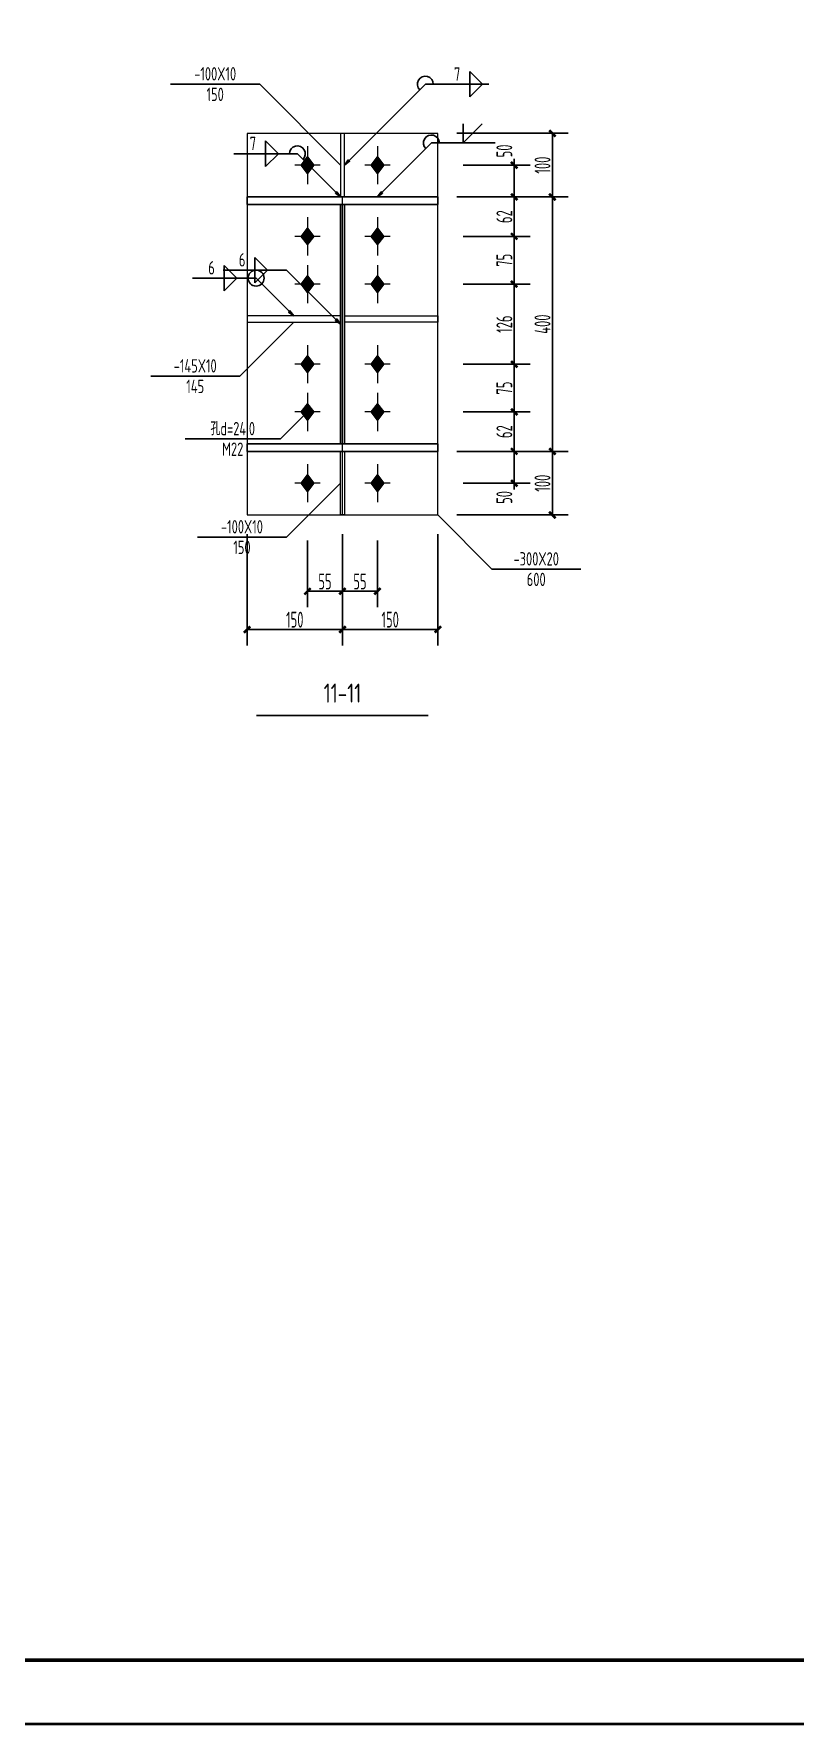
# Model space of a CAD drawing. Extents: x 447413 to 2975780, y -1432727 to 1301644.
# Drawn here: x 2640530 to 2652501, y -1278780 to -1252191 of the extents above; entities that cross this region are included whole.
import ezdxf
from ezdxf.enums import TextEntityAlignment as Align

# ---------------------------------------------------------------- set-up
doc = ezdxf.new("R2010")
doc.units = 0
doc.header["$LTSCALE"] = 1000
doc.header["$MEASUREMENT"] = 0
doc.linetypes.add('线型6', pattern=[8.75, 5, -1.25, 1.25, -1.25])
for name, color, linetype in [('10', 7, 'Continuous'), ('图框', 253, 'Continuous'), ('尺寸标注', 253, 'Continuous'), ('焊缝标注', 253, 'Continuous'), ('螺栓孔标注', 253, 'Continuous'), ('钢板标注', 253, 'Continuous')]:
    doc.layers.add(name, color=color, linetype=linetype)
doc.layers.add('20', color=2, linetype='Continuous', lineweight=18)
doc.styles.add('PkpmHz', font='Pkpmeng', dxfattribs={"width": 0.6, "bigfont": 'hztxt'})
doc.dimstyles.new('Pkpm_1.00', dxfattribs={"dimtxt": 250, "dimasz": 100, "dimexe": 250, "dimexo": 0.0625, "dimgap": 30, "dimtad": 1, "dimdec": 0, "dimrnd": 5, "dimzin": 0, "dimdsep": 46, "dimtxsty": 'PkpmHz', "dimblk1": 'ARCHTICK', "dimblk2": 'ARCHTICK', "dimsah": 1, "dimcen": 0.09, "dimadec": 0, "dimazin": 0, "dimtfac": 1, "dimtdec": 0, "dimtmove": 2, "dimatfit": 1, "dimfxl": 0, "dimtolj": 1, "dimtzin": 0, "dimarcsym": 0})

# ---------------------------------------------------------------- blocks, each defined once
blk = doc.blocks.new('A$C6B0021A6')
at = {"layer": '图框', "color": 2, "const_width": 40, "elevation": -84000}
blk.add_lwpolyline([(20, 84120), (118920, 84120), (118920, 20), (20, 20)], close=True, dxfattribs=at)
at = {"layer": '图框', "color": 153, "const_width": 58, "elevation": -84000}
blk.add_lwpolyline([(111420, 1020), (2520, 1020), (2520, 83120), (111420, 83120)], close=True, dxfattribs=at)
blk = doc.blocks.new('_ArchTick')
at = {"color": 0, "linetype": 'ByBlock', "const_width": 0.4}
blk.add_lwpolyline([(-0.5, -0.5), (0.5, 0.5)], dxfattribs=at)
blk = doc.blocks.new('*D1427')
at = {"layer": 'Defpoints', "color": 0, "linetype": 'Continuous', "transparency": 16777216}
for p in [(2646883, -1254255), (2648083, -1254255), (2646883, -1254755)]:
    blk.add_point(p, dxfattribs=at)
at = {"layer": '尺寸标注', "color": 0, "linetype": 'Continuous', "lineweight": -2, "transparency": 16777216}
for p, q in [((2648083, -1254255), (2648083, -1254155)), ((2647283, -1254255), (2648333, -1254255)), ((2648083, -1254755), (2648083, -1254255)), ((2647283, -1254755), (2648333, -1254755)), ((2648083, -1254755), (2648083, -1254855))]:
    blk.add_line(p, q, dxfattribs=at)
at = {"layer": '尺寸标注', "color": 0, "linetype": 'Continuous', "lineweight": -2, "transparency": 16777216, "xscale": 100, "yscale": 100, "zscale": 100}
for p, rotation in [((2648083, -1254255), 270), ((2648083, -1254755), 90)]:
    blk.add_blockref('_ArchTick', p, dxfattribs=dict(at, rotation=rotation))
at = {"layer": '尺寸标注', "color": 0, "linetype": 'Continuous', "transparency": 16777216, "insert": (2647928, -1254032), "char_height": 250, "attachment_point": 5, "rotation": 90, "style": 'PkpmHz'}
blk.add_mtext('\\A1;50', dxfattribs=at)
blk = doc.blocks.new('*D1428')
at = {"layer": 'Defpoints', "color": 0, "linetype": 'Continuous', "transparency": 16777216}
for p in [(2646883, -1254755), (2648083, -1254755), (2646883, -1255375)]:
    blk.add_point(p, dxfattribs=at)
at = {"layer": '尺寸标注', "color": 0, "linetype": 'Continuous', "lineweight": -2, "transparency": 16777216}
for p, q in [((2647283, -1254755), (2648333, -1254755)), ((2648083, -1255375), (2648083, -1254755)), ((2647283, -1255375), (2648333, -1255375))]:
    blk.add_line(p, q, dxfattribs=at)
at = {"layer": '尺寸标注', "color": 0, "linetype": 'Continuous', "lineweight": -2, "transparency": 16777216, "xscale": 100, "yscale": 100, "zscale": 100}
for p, rotation in [((2648083, -1254755), 90), ((2648083, -1255375), 270)]:
    blk.add_blockref('_ArchTick', p, dxfattribs=dict(at, rotation=rotation))
at = {"layer": '尺寸标注', "color": 0, "linetype": 'Continuous', "transparency": 16777216, "insert": (2647928, -1255065), "char_height": 250, "attachment_point": 5, "rotation": 90, "style": 'PkpmHz'}
blk.add_mtext('\\A1;62', dxfattribs=at)
blk = doc.blocks.new('*D1429')
at = {"layer": 'Defpoints', "color": 0, "linetype": 'Continuous', "transparency": 16777216}
for p in [(2646883, -1255375), (2648083, -1255375), (2646883, -1256125)]:
    blk.add_point(p, dxfattribs=at)
at = {"layer": '尺寸标注', "color": 0, "linetype": 'Continuous', "lineweight": -2, "transparency": 16777216}
for p, q in [((2647283, -1255375), (2648333, -1255375)), ((2648083, -1256125), (2648083, -1255375)), ((2647283, -1256125), (2648333, -1256125))]:
    blk.add_line(p, q, dxfattribs=at)
at = {"layer": '尺寸标注', "color": 0, "linetype": 'Continuous', "lineweight": -2, "transparency": 16777216, "xscale": 100, "yscale": 100, "zscale": 100}
for p, rotation in [((2648083, -1255375), 90), ((2648083, -1256125), 270)]:
    blk.add_blockref('_ArchTick', p, dxfattribs=dict(at, rotation=rotation))
at = {"layer": '尺寸标注', "color": 0, "linetype": 'Continuous', "transparency": 16777216, "insert": (2647928, -1255750), "char_height": 250, "attachment_point": 5, "rotation": 90, "style": 'PkpmHz'}
blk.add_mtext('\\A1;75', dxfattribs=at)
blk = doc.blocks.new('*D1430')
at = {"layer": 'Defpoints', "color": 0, "linetype": 'Continuous', "transparency": 16777216}
for p in [(2646883, -1258755), (2648083, -1258755), (2646883, -1259255)]:
    blk.add_point(p, dxfattribs=at)
at = {"layer": '尺寸标注', "color": 0, "linetype": 'Continuous', "lineweight": -2, "transparency": 16777216}
for p, q in [((2648083, -1258755), (2648083, -1258655)), ((2647283, -1258755), (2648333, -1258755)), ((2648083, -1259255), (2648083, -1258755)), ((2647283, -1259255), (2648333, -1259255)), ((2648083, -1259255), (2648083, -1259355))]:
    blk.add_line(p, q, dxfattribs=at)
at = {"layer": '尺寸标注', "color": 0, "linetype": 'Continuous', "lineweight": -2, "transparency": 16777216, "xscale": 100, "yscale": 100, "zscale": 100}
for p, rotation in [((2648083, -1258755), 270), ((2648083, -1259255), 90)]:
    blk.add_blockref('_ArchTick', p, dxfattribs=dict(at, rotation=rotation))
at = {"layer": '尺寸标注', "color": 0, "linetype": 'Continuous', "transparency": 16777216, "insert": (2647928, -1259479), "char_height": 250, "attachment_point": 5, "rotation": 90, "style": 'PkpmHz'}
blk.add_mtext('\\A1;50', dxfattribs=at)
blk = doc.blocks.new('*D1431')
at = {"layer": 'Defpoints', "color": 0, "linetype": 'Continuous', "transparency": 16777216}
for p in [(2646883, -1258135), (2648083, -1258135), (2646883, -1258755)]:
    blk.add_point(p, dxfattribs=at)
at = {"layer": '尺寸标注', "color": 0, "linetype": 'Continuous', "lineweight": -2, "transparency": 16777216}
for p, q in [((2647283, -1258135), (2648333, -1258135)), ((2648083, -1258755), (2648083, -1258135)), ((2647283, -1258755), (2648333, -1258755))]:
    blk.add_line(p, q, dxfattribs=at)
at = {"layer": '尺寸标注', "color": 0, "linetype": 'Continuous', "lineweight": -2, "transparency": 16777216, "xscale": 100, "yscale": 100, "zscale": 100}
for p, rotation in [((2648083, -1258135), 90), ((2648083, -1258755), 270)]:
    blk.add_blockref('_ArchTick', p, dxfattribs=dict(at, rotation=rotation))
at = {"layer": '尺寸标注', "color": 0, "linetype": 'Continuous', "transparency": 16777216, "insert": (2647928, -1258445), "char_height": 250, "attachment_point": 5, "rotation": 90, "style": 'PkpmHz'}
blk.add_mtext('\\A1;62', dxfattribs=at)
blk = doc.blocks.new('*D1432')
at = {"layer": 'Defpoints', "color": 0, "linetype": 'Continuous', "transparency": 16777216}
for p in [(2646883, -1257385), (2648083, -1257385), (2646883, -1258135)]:
    blk.add_point(p, dxfattribs=at)
at = {"layer": '尺寸标注', "color": 0, "linetype": 'Continuous', "lineweight": -2, "transparency": 16777216}
for p, q in [((2647283, -1257385), (2648333, -1257385)), ((2648083, -1258135), (2648083, -1257385)), ((2647283, -1258135), (2648333, -1258135))]:
    blk.add_line(p, q, dxfattribs=at)
at = {"layer": '尺寸标注', "color": 0, "linetype": 'Continuous', "lineweight": -2, "transparency": 16777216, "xscale": 100, "yscale": 100, "zscale": 100}
for p, rotation in [((2648083, -1257385), 90), ((2648083, -1258135), 270)]:
    blk.add_blockref('_ArchTick', p, dxfattribs=dict(at, rotation=rotation))
at = {"layer": '尺寸标注', "color": 0, "linetype": 'Continuous', "transparency": 16777216, "insert": (2647928, -1257760), "char_height": 250, "attachment_point": 5, "rotation": 90, "style": 'PkpmHz'}
blk.add_mtext('\\A1;75', dxfattribs=at)
blk = doc.blocks.new('*D1433')
at = {"layer": 'Defpoints', "color": 0, "linetype": 'Continuous', "transparency": 16777216}
for p in [(2646883, -1256125), (2648083, -1256125), (2646883, -1257385)]:
    blk.add_point(p, dxfattribs=at)
at = {"layer": '尺寸标注', "color": 0, "linetype": 'Continuous', "lineweight": -2, "transparency": 16777216}
for p, q in [((2647283, -1256125), (2648333, -1256125)), ((2648083, -1257385), (2648083, -1256125)), ((2647283, -1257385), (2648333, -1257385))]:
    blk.add_line(p, q, dxfattribs=at)
at = {"layer": '尺寸标注', "color": 0, "linetype": 'Continuous', "lineweight": -2, "transparency": 16777216, "xscale": 100, "yscale": 100, "zscale": 100}
for p, rotation in [((2648083, -1256125), 90), ((2648083, -1257385), 270)]:
    blk.add_blockref('_ArchTick', p, dxfattribs=dict(at, rotation=rotation))
at = {"layer": '尺寸标注', "color": 0, "linetype": 'Continuous', "transparency": 16777216, "insert": (2647928, -1256755), "char_height": 250, "attachment_point": 5, "rotation": 90, "style": 'PkpmHz'}
blk.add_mtext('\\A1;126', dxfattribs=at)
blk = doc.blocks.new('*D1434')
at = {"layer": 'Defpoints', "color": 0, "linetype": 'Continuous', "transparency": 16777216}
for p in [(2644833, -1259755), (2645383, -1259755), (2645383, -1260955)]:
    blk.add_point(p, dxfattribs=at)
at = {"layer": '尺寸标注', "color": 0, "linetype": 'Continuous', "lineweight": -2, "transparency": 16777216}
for p, q in [((2644833, -1260155), (2644833, -1261205)), ((2645383, -1260155), (2645383, -1261205)), ((2644833, -1260955), (2645383, -1260955))]:
    blk.add_line(p, q, dxfattribs=at)
at = {"layer": '尺寸标注', "color": 0, "linetype": 'Continuous', "lineweight": -2, "transparency": 16777216, "xscale": 100, "yscale": 100, "zscale": 100, "rotation": 180}
blk.add_blockref('_ArchTick', (2644833, -1260955), dxfattribs=at)
at = {"layer": '尺寸标注', "color": 0, "linetype": 'Continuous', "lineweight": -2, "transparency": 16777216, "xscale": 100, "yscale": 100, "zscale": 100}
blk.add_blockref('_ArchTick', (2645383, -1260955), dxfattribs=at)
at = {"layer": '尺寸标注', "color": 0, "linetype": 'Continuous', "transparency": 16777216, "insert": (2645108, -1260800), "char_height": 250, "attachment_point": 5, "style": 'PkpmHz'}
blk.add_mtext('\\A1;55', dxfattribs=at)
blk = doc.blocks.new('*D1435')
at = {"layer": 'Defpoints', "color": 0, "linetype": 'Continuous', "transparency": 16777216}
for p in [(2645383, -1259755), (2645933, -1259755), (2645933, -1260955)]:
    blk.add_point(p, dxfattribs=at)
at = {"layer": '尺寸标注', "color": 0, "linetype": 'Continuous', "lineweight": -2, "transparency": 16777216}
for p, q in [((2645383, -1260155), (2645383, -1261205)), ((2645933, -1260155), (2645933, -1261205)), ((2645383, -1260955), (2645933, -1260955))]:
    blk.add_line(p, q, dxfattribs=at)
at = {"layer": '尺寸标注', "color": 0, "linetype": 'Continuous', "lineweight": -2, "transparency": 16777216, "xscale": 100, "yscale": 100, "zscale": 100, "rotation": 180}
blk.add_blockref('_ArchTick', (2645383, -1260955), dxfattribs=at)
at = {"layer": '尺寸标注', "color": 0, "linetype": 'Continuous', "lineweight": -2, "transparency": 16777216, "xscale": 100, "yscale": 100, "zscale": 100}
blk.add_blockref('_ArchTick', (2645933, -1260955), dxfattribs=at)
at = {"layer": '尺寸标注', "color": 0, "linetype": 'Continuous', "transparency": 16777216, "insert": (2645658, -1260800), "char_height": 250, "attachment_point": 5, "style": 'PkpmHz'}
blk.add_mtext('\\A1;55', dxfattribs=at)
blk = doc.blocks.new('*D1436')
at = {"layer": 'Defpoints', "color": 0, "linetype": 'Continuous', "transparency": 16777216}
for p in [(2643883, -1259755), (2645383, -1259755), (2645383, -1261555)]:
    blk.add_point(p, dxfattribs=at)
at = {"layer": '尺寸标注', "color": 0, "linetype": 'Continuous', "lineweight": -2, "transparency": 16777216}
for p, q in [((2643883, -1260055), (2643883, -1261805)), ((2645383, -1260055), (2645383, -1261805)), ((2643883, -1261555), (2645383, -1261555))]:
    blk.add_line(p, q, dxfattribs=at)
at = {"layer": '尺寸标注', "color": 0, "linetype": 'Continuous', "lineweight": -2, "transparency": 16777216, "xscale": 100, "yscale": 100, "zscale": 100, "rotation": 180}
blk.add_blockref('_ArchTick', (2643883, -1261555), dxfattribs=at)
at = {"layer": '尺寸标注', "color": 0, "linetype": 'Continuous', "lineweight": -2, "transparency": 16777216, "xscale": 100, "yscale": 100, "zscale": 100}
blk.add_blockref('_ArchTick', (2645383, -1261555), dxfattribs=at)
at = {"layer": '尺寸标注', "color": 0, "linetype": 'Continuous', "transparency": 16777216, "insert": (2644633, -1261400), "char_height": 250, "attachment_point": 5, "style": 'PkpmHz'}
blk.add_mtext('\\A1;150', dxfattribs=at)
blk = doc.blocks.new('*D1437')
at = {"layer": 'Defpoints', "color": 0, "linetype": 'Continuous', "transparency": 16777216}
for p in [(2645383, -1259755), (2646883, -1259755), (2646883, -1261555)]:
    blk.add_point(p, dxfattribs=at)
at = {"layer": '尺寸标注', "color": 0, "linetype": 'Continuous', "lineweight": -2, "transparency": 16777216}
for p, q in [((2645383, -1260055), (2645383, -1261805)), ((2646883, -1260055), (2646883, -1261805)), ((2645383, -1261555), (2646883, -1261555))]:
    blk.add_line(p, q, dxfattribs=at)
at = {"layer": '尺寸标注', "color": 0, "linetype": 'Continuous', "lineweight": -2, "transparency": 16777216, "xscale": 100, "yscale": 100, "zscale": 100, "rotation": 180}
blk.add_blockref('_ArchTick', (2645383, -1261555), dxfattribs=at)
at = {"layer": '尺寸标注', "color": 0, "linetype": 'Continuous', "lineweight": -2, "transparency": 16777216, "xscale": 100, "yscale": 100, "zscale": 100}
blk.add_blockref('_ArchTick', (2646883, -1261555), dxfattribs=at)
at = {"layer": '尺寸标注', "color": 0, "linetype": 'Continuous', "transparency": 16777216, "insert": (2646133, -1261400), "char_height": 250, "attachment_point": 5, "style": 'PkpmHz'}
blk.add_mtext('\\A1;150', dxfattribs=at)
blk = doc.blocks.new('*D1438')
at = {"layer": 'Defpoints', "color": 0, "linetype": 'Continuous', "transparency": 16777216}
for p in [(2646883, -1258755), (2648683, -1258755), (2646883, -1259755)]:
    blk.add_point(p, dxfattribs=at)
at = {"layer": '尺寸标注', "color": 0, "linetype": 'Continuous', "lineweight": -2, "transparency": 16777216}
for p, q in [((2647183, -1258755), (2648933, -1258755)), ((2648683, -1259755), (2648683, -1258755)), ((2647183, -1259755), (2648933, -1259755))]:
    blk.add_line(p, q, dxfattribs=at)
at = {"layer": '尺寸标注', "color": 0, "linetype": 'Continuous', "lineweight": -2, "transparency": 16777216, "xscale": 100, "yscale": 100, "zscale": 100}
for p, rotation in [((2648683, -1258755), 90), ((2648683, -1259755), 270)]:
    blk.add_blockref('_ArchTick', p, dxfattribs=dict(at, rotation=rotation))
at = {"layer": '尺寸标注', "color": 0, "linetype": 'Continuous', "transparency": 16777216, "insert": (2648528, -1259255), "char_height": 250, "attachment_point": 5, "rotation": 90, "style": 'PkpmHz'}
blk.add_mtext('\\A1;100', dxfattribs=at)
blk = doc.blocks.new('*D1439')
at = {"layer": 'Defpoints', "color": 0, "linetype": 'Continuous', "transparency": 16777216}
for p in [(2646883, -1254755), (2648683, -1254755), (2646883, -1258755)]:
    blk.add_point(p, dxfattribs=at)
at = {"layer": '尺寸标注', "color": 0, "linetype": 'Continuous', "lineweight": -2, "transparency": 16777216}
for p, q in [((2647183, -1254755), (2648933, -1254755)), ((2648683, -1258755), (2648683, -1254755)), ((2647183, -1258755), (2648933, -1258755))]:
    blk.add_line(p, q, dxfattribs=at)
at = {"layer": '尺寸标注', "color": 0, "linetype": 'Continuous', "lineweight": -2, "transparency": 16777216, "xscale": 100, "yscale": 100, "zscale": 100}
for p, rotation in [((2648683, -1254755), 90), ((2648683, -1258755), 270)]:
    blk.add_blockref('_ArchTick', p, dxfattribs=dict(at, rotation=rotation))
at = {"layer": '尺寸标注', "color": 0, "linetype": 'Continuous', "transparency": 16777216, "insert": (2648528, -1256755), "char_height": 250, "attachment_point": 5, "rotation": 90, "style": 'PkpmHz'}
blk.add_mtext('\\A1;400', dxfattribs=at)
blk = doc.blocks.new('*D1440')
at = {"layer": 'Defpoints', "color": 0, "linetype": 'Continuous', "transparency": 16777216}
for p in [(2646883, -1253755), (2648683, -1253755), (2646883, -1254755)]:
    blk.add_point(p, dxfattribs=at)
at = {"layer": '尺寸标注', "color": 0, "linetype": 'Continuous', "lineweight": -2, "transparency": 16777216}
for p, q in [((2647183, -1253755), (2648933, -1253755)), ((2648683, -1254755), (2648683, -1253755)), ((2647183, -1254755), (2648933, -1254755))]:
    blk.add_line(p, q, dxfattribs=at)
at = {"layer": '尺寸标注', "color": 0, "linetype": 'Continuous', "lineweight": -2, "transparency": 16777216, "xscale": 100, "yscale": 100, "zscale": 100}
for p, rotation in [((2648683, -1253755), 90), ((2648683, -1254755), 270)]:
    blk.add_blockref('_ArchTick', p, dxfattribs=dict(at, rotation=rotation))
at = {"layer": '尺寸标注', "color": 0, "linetype": 'Continuous', "transparency": 16777216, "insert": (2648528, -1254255), "char_height": 250, "attachment_point": 5, "rotation": 90, "style": 'PkpmHz'}
blk.add_mtext('\\A1;100', dxfattribs=at)

msp = doc.modelspace()

# ---------------------------------------------------------------- hatches: boundary and pattern name
at = {"layer": '10'}
for points in [[(2644832.9, -1254125.1), (2644732.9, -1254255.1), (2644832.9, -1254385.1), (2644932.9, -1254255.1)], [(2645932.9, -1254125.1), (2645832.9, -1254255.1), (2645932.9, -1254385.1), (2646032.9, -1254255.1)], [(2644832.9, -1255245.1), (2644732.9, -1255375.1), (2644832.9, -1255505.1), (2644932.9, -1255375.1)], [(2645932.9, -1255245.1), (2645832.9, -1255375.1), (2645932.9, -1255505.1), (2646032.9, -1255375.1)], [(2644832.9, -1255995.1), (2644732.9, -1256125.1), (2644832.9, -1256255.1), (2644932.9, -1256125.1)], [(2645932.9, -1255995.1), (2645832.9, -1256125.1), (2645932.9, -1256255.1), (2646032.9, -1256125.1)], [(2644832.9, -1257255.1), (2644732.9, -1257385.1), (2644832.9, -1257515.1), (2644932.9, -1257385.1)], [(2645932.9, -1257255.1), (2645832.9, -1257385.1), (2645932.9, -1257515.1), (2646032.9, -1257385.1)], [(2644832.9, -1258005.1), (2644732.9, -1258135.1), (2644832.9, -1258265.1), (2644932.9, -1258135.1)], [(2645932.9, -1258005.1), (2645832.9, -1258135.1), (2645932.9, -1258265.1), (2646032.9, -1258135.1)], [(2644832.9, -1259125.1), (2644732.9, -1259255.1), (2644832.9, -1259385.1), (2644932.9, -1259255.1)], [(2645932.9, -1259125.1), (2645832.9, -1259255.1), (2645932.9, -1259385.1), (2646032.9, -1259255.1)]]:
    msp.add_hatch(color=1, dxfattribs=at).paths.add_polyline_path(points)
at = {"layer": '焊缝标注'}
for points in [[(2645412.9, -1254255.1), (2645494.2, -1254195.1), (2645473, -1254173.8)], [(2645352.9, -1254755.1), (2645292.9, -1254673.7), (2645271.6, -1254694.9)], [(2645932.9, -1254755.1), (2646014.2, -1254695.1), (2645993, -1254673.8)], [(2644617.9, -1256625.1), (2644557.9, -1256543.7), (2644536.6, -1256564.9)], [(2645352.9, -1256755.1), (2645292.9, -1256673.7), (2645271.6, -1256694.9)]]:
    msp.add_hatch(color=256, dxfattribs=at).paths.add_polyline_path(points)

# ---------------------------------------------------------------- linework, layer by layer
at = {"layer": '10', "linetype": '线型6', "lineweight": 18}
msp.add_line((2645382.9, -1259760.1, 126000), (2645382.9, -1253750.1, 126000), dxfattribs=at)
at = {"layer": '10', "color": 9, "lineweight": 18}
for p, q in [((2644832.9, -1253955.1, 126000), (2644832.9, -1254555.1, 126000)), ((2645932.9, -1253955.1, 126000), (2645932.9, -1254555.1, 126000)), ((2645032.9, -1254255.1, 126000), (2644632.9, -1254255.1, 126000)), ((2646132.9, -1254255.1, 126000), (2645732.9, -1254255.1, 126000)), ((2644832.9, -1255075.1, 126000), (2644832.9, -1255675.1, 126000)), ((2645932.9, -1255075.1, 126000), (2645932.9, -1255675.1, 126000)), ((2645032.9, -1255375.1, 126000), (2644632.9, -1255375.1, 126000)), ((2646132.9, -1255375.1, 126000), (2645732.9, -1255375.1, 126000)), ((2644832.9, -1255825.1, 126000), (2644832.9, -1256425.1, 126000)), ((2645932.9, -1255825.1, 126000), (2645932.9, -1256425.1, 126000)), ((2645032.9, -1256125.1, 126000), (2644632.9, -1256125.1, 126000)), ((2646132.9, -1256125.1, 126000), (2645732.9, -1256125.1, 126000)), ((2644832.9, -1257085.1, 126000), (2644832.9, -1257685.1, 126000)), ((2645932.9, -1257085.1, 126000), (2645932.9, -1257685.1, 126000)), ((2645032.9, -1257385.1, 126000), (2644632.9, -1257385.1, 126000)), ((2646132.9, -1257385.1, 126000), (2645732.9, -1257385.1, 126000)), ((2644832.9, -1257835.1, 126000), (2644832.9, -1258435.1, 126000)), ((2645932.9, -1257835.1, 126000), (2645932.9, -1258435.1, 126000)), ((2645032.9, -1258135.1, 126000), (2644632.9, -1258135.1, 126000)), ((2646132.9, -1258135.1, 126000), (2645732.9, -1258135.1, 126000)), ((2644832.9, -1258955.1, 126000), (2644832.9, -1259555.1, 126000)), ((2645932.9, -1258955.1, 126000), (2645932.9, -1259555.1, 126000)), ((2645032.9, -1259255.1, 126000), (2644632.9, -1259255.1, 126000)), ((2646132.9, -1259255.1, 126000), (2645732.9, -1259255.1, 126000))]:
    msp.add_line(p, q, dxfattribs=at)
at = {"layer": '10', "color": 3}
for p, q in [((2646882.9, -1254755.1, 126000), (2643882.9, -1254755.1, 126000)), ((2643882.9, -1254755.1, 126000), (2643882.9, -1254875.1, 126000)), ((2643882.9, -1254875.1, 126000), (2646882.9, -1254875.1, 126000)), ((2645352.9, -1258635.1, 126000), (2645352.9, -1254875.1, 126000)), ((2645412.9, -1258635.1, 126000), (2645412.9, -1254875.1, 126000)), ((2646882.9, -1254875.1, 126000), (2646882.9, -1254755.1, 126000)), ((2646882.9, -1258635.1, 126000), (2643882.9, -1258635.1, 126000)), ((2643882.9, -1258635.1, 126000), (2643882.9, -1258755.1, 126000)), ((2646882.9, -1258755.1, 126000), (2646882.9, -1258635.1, 126000)), ((2643882.9, -1258755.1, 126000), (2646882.9, -1258755.1, 126000))]:
    msp.add_line(p, q, dxfattribs=at)
at = {"layer": '10'}
msp.add_line((2644032.9, -1262905.1, 126000), (2646732.9, -1262905.1, 126000), dxfattribs=at)
at = {"layer": '10', "color": 1, "linetype": 'Continuous', "elevation": 126000}
for points in [[(2644832.9, -1254125.1), (2644732.9, -1254255.1), (2644832.9, -1254385.1), (2644932.9, -1254255.1)], [(2645932.9, -1254125.1), (2645832.9, -1254255.1), (2645932.9, -1254385.1), (2646032.9, -1254255.1)], [(2644832.9, -1255245.1), (2644732.9, -1255375.1), (2644832.9, -1255505.1), (2644932.9, -1255375.1)], [(2645932.9, -1255245.1), (2645832.9, -1255375.1), (2645932.9, -1255505.1), (2646032.9, -1255375.1)], [(2644832.9, -1255995.1), (2644732.9, -1256125.1), (2644832.9, -1256255.1), (2644932.9, -1256125.1)], [(2645932.9, -1255995.1), (2645832.9, -1256125.1), (2645932.9, -1256255.1), (2646032.9, -1256125.1)], [(2644832.9, -1257255.1), (2644732.9, -1257385.1), (2644832.9, -1257515.1), (2644932.9, -1257385.1)], [(2645932.9, -1257255.1), (2645832.9, -1257385.1), (2645932.9, -1257515.1), (2646032.9, -1257385.1)], [(2644832.9, -1258005.1), (2644732.9, -1258135.1), (2644832.9, -1258265.1), (2644932.9, -1258135.1)], [(2645932.9, -1258005.1), (2645832.9, -1258135.1), (2645932.9, -1258265.1), (2646032.9, -1258135.1)], [(2644832.9, -1259125.1), (2644732.9, -1259255.1), (2644832.9, -1259385.1), (2644932.9, -1259255.1)], [(2645932.9, -1259125.1), (2645832.9, -1259255.1), (2645932.9, -1259385.1), (2646032.9, -1259255.1)]]:
    msp.add_lwpolyline(points, close=True, dxfattribs=at)
at = {"layer": '20'}
for p, q in [((2646882.9, -1253755.1, 126000), (2643882.9, -1253755.1, 126000)), ((2643882.9, -1253755.1, 126000), (2643882.9, -1259755.1, 126000)), ((2645412.9, -1253755.1, 126000), (2645352.9, -1253755.1, 126000)), ((2645352.9, -1253755.1, 126000), (2645352.9, -1254755.1, 126000)), ((2645412.9, -1254755.1, 126000), (2645412.9, -1253755.1, 126000)), ((2646882.9, -1259755.1, 126000), (2646882.9, -1253755.1, 126000)), ((2645352.9, -1254755.1, 126000), (2645412.9, -1254755.1, 126000)), ((2645352.9, -1256625.1, 126000), (2643882.9, -1256625.1, 126000)), ((2643882.9, -1256625.1, 126000), (2643882.9, -1256725.1, 126000)), ((2643882.9, -1256725.1, 126000), (2645352.9, -1256725.1, 126000)), ((2645352.9, -1256725.1, 126000), (2645352.9, -1256625.1, 126000)), ((2645412.9, -1256625.1, 126000), (2646882.9, -1256625.1, 126000)), ((2645412.9, -1256725.1, 126000), (2645412.9, -1256625.1, 126000)), ((2646882.9, -1256725.1, 126000), (2645412.9, -1256725.1, 126000)), ((2646882.9, -1256625.1, 126000), (2646882.9, -1256725.1, 126000)), ((2645352.9, -1258755.1, 126000), (2645412.9, -1258755.1, 126000)), ((2645352.9, -1259755.1, 126000), (2645352.9, -1258755.1, 126000)), ((2645412.9, -1258755.1, 126000), (2645412.9, -1259755.1, 126000)), ((2643882.9, -1259755.1, 126000), (2646882.9, -1259755.1, 126000)), ((2645412.9, -1259755.1, 126000), (2645352.9, -1259755.1, 126000))]:
    msp.add_line(p, q, dxfattribs=at)
at = {"layer": '焊缝标注'}
for p, q in [((2647386.2, -1252782.8, 126000), (2647586.2, -1252982.8, 126000)), ((2647386.2, -1252982.8, 126000), (2647386.2, -1252782.8, 126000)), ((2645412.9, -1254255.1, 126000), (2646686.2, -1252982.8, 126000)), ((2646686.2, -1252982.8, 126000), (2647686.2, -1252982.8, 126000)), ((2647386.2, -1253182.8, 126000), (2647586.2, -1252982.8, 126000)), ((2647386.2, -1252982.8, 126000), (2647386.2, -1253182.8, 126000)), ((2647281.7, -1253906.9, 126000), (2647281.7, -1253606.9, 126000)), ((2647281.7, -1253906.9, 126000), (2647581.7, -1253606.9, 126000)), ((2644374.9, -1254075.5, 126000), (2644174.9, -1253875.5, 126000)), ((2644174.9, -1254075.5, 126000), (2644174.9, -1253875.5, 126000)), ((2645932.9, -1254755.1, 126000), (2646781.7, -1253906.9, 126000)), ((2646781.7, -1253906.9, 126000), (2647781.7, -1253906.9, 126000)), ((2644674.9, -1254075.5, 126000), (2643674.9, -1254075.5, 126000)), ((2644374.9, -1254075.5, 126000), (2644174.9, -1254275.5, 126000)), ((2644174.9, -1254075.5, 126000), (2644174.9, -1254275.5, 126000)), ((2645352.9, -1254755.1, 126000), (2644674.9, -1254075.5, 126000)), ((2644205.3, -1255905.6, 126000), (2644005.3, -1255705.6, 126000)), ((2644005.3, -1255905.6, 126000), (2644005.3, -1255705.6, 126000)), ((2644024.6, -1256030.5, 126000), (2643024.6, -1256030.5, 126000)), ((2644505.3, -1255905.6, 126000), (2643505.3, -1255905.6, 126000)), ((2643724.6, -1256030.5, 126000), (2643524.6, -1255830.5, 126000)), ((2643524.6, -1256030.5, 126000), (2643524.6, -1255830.5, 126000)), ((2643724.6, -1256030.5, 126000), (2643524.6, -1256230.5, 126000)), ((2643524.6, -1256030.5, 126000), (2643524.6, -1256230.5, 126000)), ((2644205.3, -1255905.6, 126000), (2644005.3, -1256105.6, 126000)), ((2644005.3, -1255905.6, 126000), (2644005.3, -1256105.6, 126000)), ((2644617.9, -1256625.1, 126000), (2644024.6, -1256030.5, 126000)), ((2645352.9, -1256755.1, 126000), (2644505.3, -1255905.6, 126000))]:
    msp.add_line(p, q, dxfattribs=at)
at = {"layer": '焊缝标注', "linetype": 'Continuous', "elevation": 126000}
for points in [[(2645412.9, -1254255.1), (2645494.2, -1254195.1), (2645473, -1254173.8)], [(2645352.9, -1254755.1), (2645292.9, -1254673.7), (2645271.6, -1254694.9)], [(2645932.9, -1254755.1), (2646014.2, -1254695.1), (2645993, -1254673.8)], [(2644617.9, -1256625.1), (2644557.9, -1256543.7), (2644536.6, -1256564.9)], [(2645352.9, -1256755.1), (2645292.9, -1256673.7), (2645271.6, -1256694.9)]]:
    msp.add_lwpolyline(points, close=True, dxfattribs=at)
at = {"layer": '焊缝标注'}
msp.add_circle((2644024.6, -1256030.5, 126000), 125, dxfattribs=at)
for centre, start, end in [((2646686.2, -1252982.8, 126000), 0, 224.97719), ((2644674.9, -1254075.5, 126000), 314.93158, 180), ((2646781.7, -1253906.9, 126000), 0, 224.97719)]:
    msp.add_arc(centre, 125, start, end, dxfattribs=at)
at = {"layer": '螺栓孔标注'}
for p, q in [((2644832.9, -1258135.1, 126000), (2644407.7, -1258558.6, 126000)), ((2644407.7, -1258558.6, 126000), (2642907.7, -1258558.6, 126000))]:
    msp.add_line(p, q, dxfattribs=at)
at = {"layer": '螺栓孔标注', "const_width": 0.1, "elevation": 126000}
msp.add_lwpolyline([(2644832.9, -1258135.1, 1), (2644832.8, -1258135.1, 1)], format="xyb", close=True, dxfattribs=at)
at = {"layer": '钢板标注'}
for p, q in [((2644081.6, -1252980.8, 126000), (2642681.6, -1252980.8, 126000)), ((2645352.9, -1254255.1, 126000), (2644081.6, -1252980.8, 126000)), ((2644617.9, -1256725.1, 126000), (2643767.6, -1257572, 126000)), ((2643767.6, -1257572, 126000), (2642367.6, -1257572, 126000)), ((2645352.9, -1259255.1, 126000), (2644502.6, -1260102, 126000)), ((2646882.9, -1259755.1, 126000), (2647729, -1260606, 126000)), ((2644502.6, -1260102, 126000), (2643102.6, -1260102, 126000)), ((2647729, -1260606, 126000), (2649129, -1260606, 126000))]:
    msp.add_line(p, q, dxfattribs=at)
at = {"layer": '钢板标注', "const_width": 0.1, "elevation": 126000}
for points in [[(2645352.9, -1254255.1, 1), (2645352.8, -1254255.1, 1)], [(2644617.9, -1256725.1, 1), (2644617.8, -1256725.1, 1)], [(2645352.9, -1259255.1, 1), (2645352.8, -1259255.1, 1)], [(2646882.9, -1259755.1, 1), (2646882.8, -1259755.1, 1)]]:
    msp.add_lwpolyline(points, format="xyb", close=True, dxfattribs=at)

# ---------------------------------------------------------------- block references
msp.add_blockref('A$C6B0021A6', (2617178.3, -1278780.1, 210000))

# ---------------------------------------------------------------- texts
at = {"layer": '10', "style": 'PkpmHz', "width": 0.77}
msp.add_text('11-11', height=300, dxfattribs=at).set_placement((2645382.9, -1262555.1, 126000), align=Align.MIDDLE_CENTER)
at = {"layer": '焊缝标注', "style": 'PkpmHz', "width": 0.71}
for s, p in [('7', (2647186.2, -1252926.2, 126000)), ('7', (2643974.9, -1254018.9, 126000)), ('6', (2643324.6, -1255973.8, 126000)), ('6', (2643805.3, -1255849, 126000))]:
    msp.add_text(s, height=210, dxfattribs=at).set_placement(p, align=Align.CENTER)
at = {"layer": '螺栓孔标注', "style": 'PkpmHz', "width": 0.71}
msp.add_text('孔d=24.0', height=210, dxfattribs=at).set_placement((2643657.7, -1258501.9, 126000), align=Align.CENTER)
msp.add_text('M22', height=210, dxfattribs=at).set_placement((2643657.7, -1258615.2, 126000), align=Align.TOP_CENTER)
at = {"layer": '钢板标注', "style": 'PkpmHz', "width": 0.71}
for s, p in [('-100X10', (2643381.6, -1252924.2, 126000)), ('-145X10', (2643067.6, -1257515.4, 126000)), ('-100X10', (2643802.6, -1260045.4, 126000)), ('-300X20', (2648429, -1260549.4, 126000))]:
    msp.add_text(s, height=210, dxfattribs=at).set_placement(p, align=Align.CENTER)
for s, p in [('150', (2643381.6, -1253037.4, 126000)), ('145', (2643067.6, -1257628.6, 126000)), ('150', (2643802.6, -1260158.6, 126000)), ('600', (2648429, -1260662.6, 126000))]:
    msp.add_text(s, height=210, dxfattribs=at).set_placement(p, align=Align.TOP_CENTER)

# ---------------------------------------------------------------- dimensions: what is measured, and where the dimension line sits
at = {"layer": '尺寸标注', "linetype": 'Continuous'}
for base, p1, p2, text, override, picture, middle in [((2648682.9, -1253755.1, 126000), (2646882.9, -1254755.1, 126000), (2646882.9, -1253755.1, 126000), '100', {"dimexo": 300, "dimtih": 0, "dimtoh": 0}, '*D1440', (2648527.9, -1254255.1, 126000)), ((2648082.9, -1254755.1, 126000), (2646882.9, -1255375.1, 126000), (2646882.9, -1254755.1, 126000), '62', {"dimexo": 400, "dimtih": 0, "dimtoh": 0}, '*D1428', (2647927.9, -1255065.1, 126000)), ((2648682.9, -1254755.1, 126000), (2646882.9, -1258755.1, 126000), (2646882.9, -1254755.1, 126000), '400', {"dimexo": 300, "dimtih": 0, "dimtoh": 0}, '*D1439', (2648527.9, -1256755.1, 126000)), ((2648082.9, -1255375.1, 126000), (2646882.9, -1256125.1, 126000), (2646882.9, -1255375.1, 126000), '75', {"dimexo": 400, "dimtih": 0, "dimtoh": 0}, '*D1429', (2647927.9, -1255750.1, 126000)), ((2648082.9, -1256125.1, 126000), (2646882.9, -1257385.1, 126000), (2646882.9, -1256125.1, 126000), '126', {"dimexo": 400, "dimtih": 0, "dimtoh": 0}, '*D1433', (2647927.9, -1256755.1, 126000)), ((2648082.9, -1257385.1, 126000), (2646882.9, -1258135.1, 126000), (2646882.9, -1257385.1, 126000), '75', {"dimexo": 400, "dimtih": 0, "dimtoh": 0}, '*D1432', (2647927.9, -1257760.1, 126000)), ((2648082.9, -1258135.1, 126000), (2646882.9, -1258755.1, 126000), (2646882.9, -1258135.1, 126000), '62', {"dimexo": 400, "dimtih": 0, "dimtoh": 0}, '*D1431', (2647927.9, -1258445.1, 126000)), ((2648682.9, -1258755.1, 126000), (2646882.9, -1259755.1, 126000), (2646882.9, -1258755.1, 126000), '100', {"dimexo": 300, "dimtih": 0, "dimtoh": 0}, '*D1438', (2648527.9, -1259255.1, 126000))]:
    dim = msp.add_linear_dim(base=base, p1=p1, p2=p2, angle=90, text=text, dimstyle='Pkpm_1.00', override=override, dxfattribs=at)
    dim.commit()
    dim.dimension.update_dxf_attribs({"geometry": picture, "text_midpoint": middle})
for base, p1, p2, picture, middle in [((2648082.9, -1254255.1, 126000), (2646882.9, -1254755.1, 126000), (2646882.9, -1254255.1, 126000), '*D1427', (2647927.6, -1254031.5, 126000)), ((2648082.9, -1258755.1, 126000), (2646882.9, -1259255.1, 126000), (2646882.9, -1258755.1, 126000), '*D1430', (2647927.6, -1259478.8, 126000))]:
    dim = msp.add_linear_dim(base=base, p1=p1, p2=p2, angle=90, text='50', dimstyle='Pkpm_1.00', override={"dimexo": 400, "dimtih": 0, "dimtoh": 0}, dxfattribs=at)
    dim.commit()
    dim.dimension.update_dxf_attribs({"geometry": picture, "text_midpoint": middle, "dimtype": 128})
for base, p1, p2, text, override, picture, middle in [((2645382.9, -1261555.1, 126000), (2643882.9, -1259755.1, 126000), (2645382.9, -1259755.1, 126000), '150', {"dimexo": 300, "dimtih": 0, "dimtoh": 0}, '*D1436', (2644632.9, -1261400.1, 126000)), ((2645382.9, -1260955.1, 126000), (2644832.9, -1259755.1, 126000), (2645382.9, -1259755.1, 126000), '55', {"dimexo": 400, "dimtih": 0, "dimtoh": 0}, '*D1434', (2645107.9, -1260800.1, 126000)), ((2645932.9, -1260955.1, 126000), (2645382.9, -1259755.1, 126000), (2645932.9, -1259755.1, 126000), '55', {"dimexo": 400, "dimtih": 0, "dimtoh": 0}, '*D1435', (2645657.9, -1260800.1, 126000)), ((2646882.9, -1261555.1, 126000), (2645382.9, -1259755.1, 126000), (2646882.9, -1259755.1, 126000), '150', {"dimexo": 300, "dimtih": 0, "dimtoh": 0}, '*D1437', (2646132.9, -1261400.1, 126000))]:
    dim = msp.add_linear_dim(base=base, p1=p1, p2=p2, text=text, dimstyle='Pkpm_1.00', override=override, dxfattribs=at)
    dim.commit()
    dim.dimension.update_dxf_attribs({"geometry": picture, "text_midpoint": middle})

doc.saveas('drawing.dxf')
